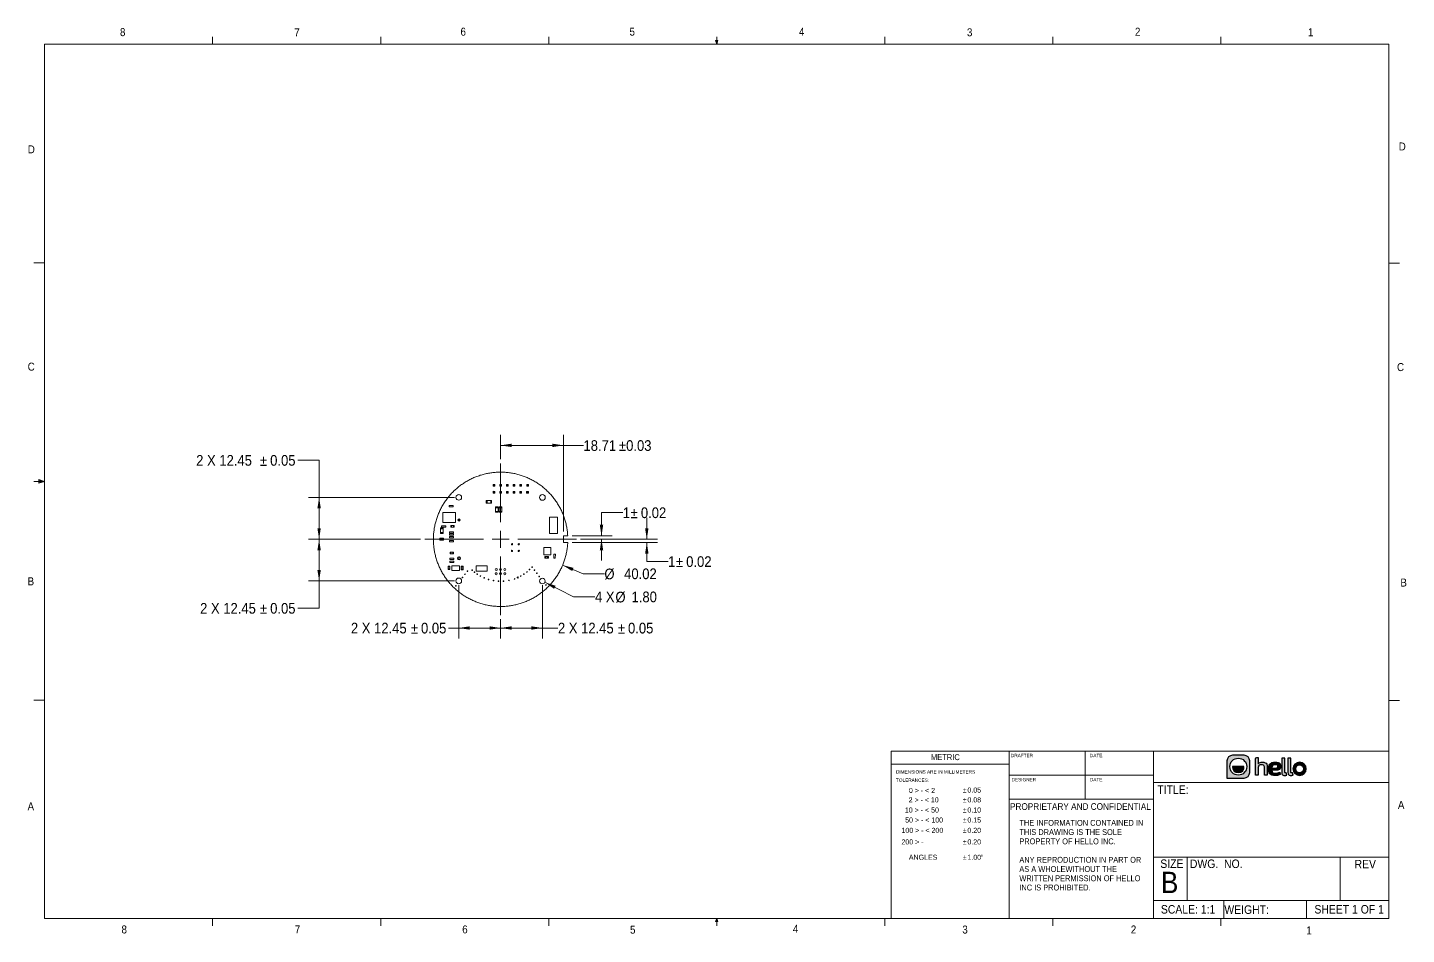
# Model space of a CAD drawing. Header units: millimetres. Extents: x 11 to 421, y 5 to 275.
import ezdxf

# ---------------------------------------------------------------- set-up
doc = ezdxf.new("R2010")
doc.units = ezdxf.units.MM
doc.layers.add('LOCKUP', color=179, linetype='Continuous')
doc.styles.add('SLDTEXTSTYLE0', font='GOTHIC.TTF', dxfattribs={"width": 0.913})
doc.styles.add('SLDTEXTSTYLE1', font='GOTHIC.TTF', dxfattribs={"width": 0.913})
doc.dimstyles.new('SLDDIMSTYLE0', dxfattribs={"dimtxt": 3.175, "dimasz": 3.302, "dimexe": 0, "dimexo": 0.0625, "dimgap": 0.79375, "dimtad": 0, "dimtih": 1, "dimtoh": 1, "dimrnd": 1e-09, "dimzin": 12, "dimdsep": 46, "dimtxsty": 'SLDTEXTSTYLE0', "dimsah": 1, "dimcen": 0.09, "dimadec": 0, "dimazin": 3, "dimtfac": 1, "dimtofl": 0, "dimtmove": 0, "dimatfit": 3, "dimfxl": 0, "dimfrac": 2, "dimtolj": 1, "dimtzin": 12, "dimarcsym": 0})
doc.dimstyles.new('SLDDIMSTYLE1', dxfattribs={"dimtxt": 3.175, "dimasz": 3.302, "dimexe": 0, "dimexo": 0.0625, "dimgap": 0.79375, "dimtad": 0, "dimtih": 1, "dimtoh": 1, "dimrnd": 1e-09, "dimzin": 12, "dimdsep": 46, "dimtxsty": 'SLDTEXTSTYLE0', "dimsah": 1, "dimcen": 0, "dimadec": 0, "dimazin": 3, "dimtfac": 1, "dimtofl": 0, "dimtmove": 0, "dimatfit": 3, "dimfxl": 0, "dimfrac": 2, "dimtolj": 1, "dimtzin": 12, "dimarcsym": 0})
doc.dimstyles.new('SLDDIMSTYLE2', dxfattribs={"dimtxt": 3.175, "dimasz": 3.302, "dimexe": 0, "dimexo": 0.0625, "dimgap": 0.79375, "dimtad": 0, "dimtih": 1, "dimtoh": 1, "dimrnd": 1e-09, "dimzin": 12, "dimdsep": 46, "dimtxsty": 'SLDTEXTSTYLE0', "dimsah": 1, "dimcen": 0, "dimadec": 0, "dimazin": 3, "dimtfac": 1, "dimtofl": 0, "dimtmove": 0, "dimatfit": 3, "dimfxl": 0, "dimfrac": 2, "dimtolj": 1, "dimtzin": 12, "dimarcsym": 0})
doc.dimstyles.new('SLDDIMSTYLE3', dxfattribs={"dimtxt": 3.175, "dimasz": 3.302, "dimexe": 0, "dimexo": 0.0625, "dimgap": 0.79375, "dimtad": 0, "dimtih": 1, "dimtoh": 1, "dimrnd": 1e-09, "dimzin": 12, "dimdsep": 46, "dimtxsty": 'SLDTEXTSTYLE0', "dimsah": 1, "dimcen": 0.09, "dimadec": 0, "dimazin": 3, "dimtfac": 1, "dimtmove": 0, "dimatfit": 0, "dimfxl": 0, "dimfrac": 2, "dimtolj": 1, "dimtzin": 12, "dimarcsym": 0})
doc.dimstyles.new('SLDDIMSTYLE4', dxfattribs={"dimtxt": 3.175, "dimasz": 3.302, "dimexe": 0, "dimexo": 0.0625, "dimgap": 0.79375, "dimtad": 0, "dimtih": 1, "dimtoh": 1, "dimrnd": 1e-09, "dimzin": 12, "dimdsep": 46, "dimtxsty": 'SLDTEXTSTYLE0', "dimsah": 1, "dimcen": 0.09, "dimadec": 0, "dimazin": 3, "dimtol": 1, "dimtp": 0.03, "dimtm": 0.03, "dimtfac": 1, "dimtofl": 0, "dimtmove": 0, "dimatfit": 3, "dimfxl": 0, "dimfrac": 2, "dimtolj": 1, "dimarcsym": 0})

# ---------------------------------------------------------------- blocks, each defined once
blk = doc.blocks.new('SW_NOTE_0')
at = {"color": 0, "linetype": 'Continuous', "lineweight": 0, "char_height": 1.75, "attachment_point": 1, "style": 'SLDTEXTSTYLE0'}
for s, insert in [('THE INFORMATION CONTAINED IN ', (0, 2.24)), ('THIS DRAWING IS THE SOLE ', (0, -0.51)), ('PROPERTY OF HELLO INC.  ', (0, -3.26)), ('ANY REPRODUCTION IN PART OR ', (0, -8.76)), ('AS A WHOLEWITHOUT THE ', (0, -11.51)), ('WRITTEN PERMISSION OF HELLO ', (0, -14.26)), ('INC IS PROHIBITED.', (0, -17.01))]:
    blk.add_mtext(s, dxfattribs=dict(at, insert=insert))
blk = doc.blocks.new('SW_NOTE_1')
at = {"color": 0, "linetype": 'Continuous', "lineweight": 0, "char_height": 1, "attachment_point": 1, "style": 'SLDTEXTSTYLE0'}
for s, insert in [('DIMENSIONS ARE IN MILLIMETERS', (0, 1.28)), ('TOLERANCES:', (0, -1.19))]:
    blk.add_mtext(s, dxfattribs=dict(at, insert=insert))
blk = doc.blocks.new('SW_NOTE_2')
at = {"color": 0, "linetype": 'Continuous', "lineweight": 0, "char_height": 1.5, "attachment_point": 1, "style": 'SLDTEXTSTYLE0'}
for s, insert in [('%%p', (0, 1.92)), ('0.05', (1.43, 1.92))]:
    blk.add_mtext(s, dxfattribs=dict(at, insert=insert))
blk = doc.blocks.new('SW_NOTE_3')
at = {"color": 0, "linetype": 'Continuous', "lineweight": 0, "char_height": 1.5, "attachment_point": 1, "style": 'SLDTEXTSTYLE0'}
for s, insert in [('%%p', (0, 1.92)), ('0.08', (1.43, 1.92))]:
    blk.add_mtext(s, dxfattribs=dict(at, insert=insert))
blk = doc.blocks.new('SW_NOTE_4')
at = {"color": 0, "linetype": 'Continuous', "lineweight": 0, "char_height": 1.5, "attachment_point": 1, "style": 'SLDTEXTSTYLE0'}
for s, insert in [('%%p', (0, 1.92)), ('0.10', (1.43, 1.92))]:
    blk.add_mtext(s, dxfattribs=dict(at, insert=insert))
blk = doc.blocks.new('SW_NOTE_5')
at = {"color": 0, "linetype": 'Continuous', "lineweight": 0, "char_height": 1.5, "attachment_point": 1, "style": 'SLDTEXTSTYLE0'}
for s, insert in [('%%p', (0, 1.92)), ('0.15', (1.43, 1.92))]:
    blk.add_mtext(s, dxfattribs=dict(at, insert=insert))
blk = doc.blocks.new('SW_NOTE_6')
at = {"color": 0, "linetype": 'Continuous', "lineweight": 0, "char_height": 1.5, "attachment_point": 1, "style": 'SLDTEXTSTYLE0'}
for s, insert in [('%%p', (0, 1.92)), ('0.20', (1.43, 1.92))]:
    blk.add_mtext(s, dxfattribs=dict(at, insert=insert))
blk = doc.blocks.new('SW_NOTE_7')
at = {"color": 0, "linetype": 'Continuous', "lineweight": 0, "char_height": 1.5, "attachment_point": 1, "style": 'SLDTEXTSTYLE0'}
for s, insert in [('%%p', (0, 1.92)), ('0.20', (1.43, 1.92))]:
    blk.add_mtext(s, dxfattribs=dict(at, insert=insert))
blk = doc.blocks.new('SW_NOTE_8')
at = {"color": 0, "linetype": 'Continuous', "lineweight": 0, "char_height": 1.5, "attachment_point": 1, "style": 'SLDTEXTSTYLE0'}
for s, insert in [('%%p', (0, 1.92)), ('1.00', (1.43, 1.92)), ('%%d', (5.31, 1.92))]:
    blk.add_mtext(s, dxfattribs=dict(at, insert=insert))
blk = doc.blocks.new('_D')
at = {"color": 7, "linetype": 'Continuous', "lineweight": 0}
for p, q in [((164.03, 109.2), (164.03, 93.31)), ((151.6, 99.09), (151.6, 93.31)), ((151.6, 96.48), (164.03, 96.48)), ((164.03, 96.48), (168.66, 96.48))]:
    blk.add_line(p, q, dxfattribs=at)
for points in [[(151.6, 96.48), (154.9, 95.98), (154.9, 96.99)], [(164.03, 96.48), (160.73, 96.99), (160.73, 95.98)]]:
    blk.add_solid(points, dxfattribs=at)
at = {"color": 7, "linetype": 'Continuous', "lineweight": 0, "char_height": 3.175, "attachment_point": 1, "style": 'SLDTEXTSTYLE0'}
for s, insert in [('2 X 12.45', (168.66, 98.04, 2.34)), ('%%p', (186.49, 97.99, 2.34)), ('0.05', (189.52, 98.04, 2.34))]:
    blk.add_mtext(s, dxfattribs=dict(at, insert=insert))
blk = doc.blocks.new('_D_1')
at = {"color": 7, "linetype": 'Continuous', "lineweight": 0}
for p, q in [((139.14, 109.22), (139.14, 93.31)), ((151.6, 99.09), (151.6, 93.31)), ((139.14, 96.48), (136.12, 96.48)), ((151.6, 96.48), (139.14, 96.48))]:
    blk.add_line(p, q, dxfattribs=at)
for points in [[(139.14, 96.48), (142.44, 95.98), (142.44, 96.99)], [(151.6, 96.48), (148.3, 96.99), (148.3, 95.98)]]:
    blk.add_solid(points, dxfattribs=at)
at = {"color": 7, "linetype": 'Continuous', "lineweight": 0, "char_height": 3.175, "attachment_point": 1, "style": 'SLDTEXTSTYLE0'}
for s, insert in [('2 X 12.45', (107.05, 98.04, 2.34)), ('%%p', (124.88, 97.99, 2.34)), ('0.05', (127.91, 98.04, 2.34))]:
    blk.add_mtext(s, dxfattribs=dict(at, insert=insert))
blk = doc.blocks.new('_D_2')
at = {"color": 7, "linetype": 'Continuous', "lineweight": 0}
for p, q in [((164.79, 110.09), (173.34, 105.77)), ((173.34, 105.77), (179.69, 105.77))]:
    blk.add_line(p, q, dxfattribs=at)
blk.add_solid([(164.79, 110.09), (167.51, 108.15), (167.96, 109.05)], dxfattribs=at)
at = {"color": 7, "linetype": 'Continuous', "lineweight": 0, "char_height": 3.175, "attachment_point": 1, "style": 'SLDTEXTSTYLE0'}
for s, insert in [('4 X', (179.69, 107.33, 2.34)), ('%%c', (185.78, 107.28, 2.34)), ('1.80', (190.57, 107.33, 2.34))]:
    blk.add_mtext(s, dxfattribs=dict(at, insert=insert))
blk = doc.blocks.new('_D_3')
at = {"color": 7, "linetype": 'Continuous', "lineweight": 0}
for p, q in [((170.06, 115.19), (176.15, 112.65)), ((176.15, 112.65), (182.5, 112.65))]:
    blk.add_line(p, q, dxfattribs=at)
blk.add_arc((151.6, 122.9), 20, 328.3352, 337.6368, dxfattribs=at)
blk.add_solid([(170.06, 115.19), (172.91, 113.45), (173.3, 114.39)], dxfattribs=at)
at = {"color": 7, "linetype": 'Continuous', "lineweight": 0, "char_height": 3.175, "attachment_point": 1, "style": 'SLDTEXTSTYLE0'}
for s, insert in [('%%c', (182.5, 114.17, 2.34)), (' 40.02', (187.29, 114.21, 2.34))]:
    blk.add_mtext(s, dxfattribs=dict(at, insert=insert))
blk = doc.blocks.new('_D_4')
at = {"color": 7, "linetype": 'Continuous', "lineweight": 0}
for p, q in [((195.11, 122.9), (195.11, 129.25)), ((172.85, 121.91), (198.28, 121.91)), ((175.41, 122.9), (198.28, 122.9)), ((195.11, 116.28), (195.11, 121.91)), ((201.46, 116.28), (195.11, 116.28))]:
    blk.add_line(p, q, dxfattribs=at)
for points in [[(195.11, 122.9), (195.62, 126.2), (194.6, 126.2)], [(195.11, 121.91), (194.6, 118.61), (195.62, 118.61)]]:
    blk.add_solid(points, dxfattribs=at)
at = {"color": 7, "linetype": 'Continuous', "lineweight": 0, "attachment_point": 1, "style": 'SLDTEXTSTYLE0'}
for s, insert, char_height in [('1', (201.46, 117.84, 2.34), 3.17), ('%%p', (203.8, 117.79, 2.34), 3.175), ('0.02', (206.83, 117.84, 2.34), 3.175)]:
    blk.add_mtext(s, dxfattribs=dict(at, insert=insert, char_height=char_height))
blk = doc.blocks.new('_D_5')
at = {"color": 7, "linetype": 'Continuous', "lineweight": 0}
for p, q in [((187.98, 130.83), (181.63, 130.83)), ((181.63, 130.83), (181.63, 123.91)), ((172.85, 123.91), (184.8, 123.91)), ((175.41, 122.9), (184.8, 122.9)), ((181.63, 122.9), (181.63, 116.55))]:
    blk.add_line(p, q, dxfattribs=at)
for points in [[(181.63, 123.91), (182.14, 127.21), (181.12, 127.21)], [(181.63, 122.9), (181.12, 119.59), (182.14, 119.59)]]:
    blk.add_solid(points, dxfattribs=at)
at = {"color": 7, "linetype": 'Continuous', "lineweight": 0, "attachment_point": 1, "style": 'SLDTEXTSTYLE0'}
for s, insert, char_height in [('1', (187.98, 132.39, 2.34), 3.17), ('%%p', (190.32, 132.34, 2.34), 3.175), ('0.02', (193.35, 132.39, 2.34), 3.175)]:
    blk.add_mtext(s, dxfattribs=dict(at, insert=insert, char_height=char_height))
blk = doc.blocks.new('_D_6')
at = {"color": 7, "linetype": 'Continuous', "lineweight": 0}
for p, q in [((151.6, 146.71), (151.6, 154.04)), ((170.31, 125.18), (170.31, 154.04)), ((151.6, 150.86), (170.31, 150.86)), ((170.31, 150.86), (176.27, 150.86))]:
    blk.add_line(p, q, dxfattribs=at)
for points in [[(151.6, 150.86), (154.9, 150.36), (154.9, 151.37)], [(170.31, 150.86), (167.01, 151.37), (167.01, 150.36)]]:
    blk.add_solid(points, dxfattribs=at)
at = {"color": 7, "linetype": 'Continuous', "lineweight": 0, "char_height": 3.175, "attachment_point": 1, "style": 'SLDTEXTSTYLE0'}
for s, insert in [('18.71', (176.27, 152.4, 2.34)), ('±0.03', (186.83, 152.4, 2.34))]:
    blk.add_mtext(s, dxfattribs=dict(at, insert=insert))
blk = doc.blocks.new('_D_7')
at = {"color": 7, "linetype": 'Continuous', "lineweight": 0}
for p, q in [((127.79, 122.9), (94.41, 122.9)), ((97.59, 122.9), (97.59, 110.49)), ((137.87, 110.49), (94.41, 110.49)), ((97.59, 102.37), (97.59, 110.49)), ((91.24, 102.37), (97.59, 102.37))]:
    blk.add_line(p, q, dxfattribs=at)
for points in [[(97.59, 122.9), (97.08, 119.59), (98.09, 119.59)], [(97.59, 110.49), (98.09, 113.79), (97.08, 113.79)]]:
    blk.add_solid(points, dxfattribs=at)
at = {"color": 7, "linetype": 'Continuous', "lineweight": 0, "char_height": 3.175, "attachment_point": 1, "style": 'SLDTEXTSTYLE0'}
for s, insert in [('2 X 12.45', (62.17, 103.93, 2.34)), ('%%p', (80, 103.88, 2.34)), ('0.05', (83.02, 103.93, 2.34))]:
    blk.add_mtext(s, dxfattribs=dict(at, insert=insert))
blk = doc.blocks.new('_D_8')
at = {"color": 7, "linetype": 'Continuous', "lineweight": 0}
for p, q in [((91.24, 146.42), (97.59, 146.42)), ((97.59, 146.42), (97.59, 135.38)), ((137.89, 135.38), (94.41, 135.38)), ((97.59, 135.38), (97.59, 122.9)), ((127.79, 122.9), (94.41, 122.9))]:
    blk.add_line(p, q, dxfattribs=at)
for points in [[(97.59, 135.38), (97.08, 132.08), (98.09, 132.08)], [(97.59, 122.9), (98.09, 126.2), (97.08, 126.2)]]:
    blk.add_solid(points, dxfattribs=at)
at = {"color": 7, "linetype": 'Continuous', "lineweight": 0, "char_height": 3.175, "attachment_point": 1, "style": 'SLDTEXTSTYLE0'}
for s, insert in [('2 X 12.45 ', (61, 147.98, 2.34)), ('0.05', (83.02, 147.98, 2.34)), ('%%p', (80, 147.93, 2.34))]:
    blk.add_mtext(s, dxfattribs=dict(at, insert=insert))
blk = doc.blocks.new('SW_CENTERMARKSYMBOL_0')
at = {"color": 0, "linetype": 'Continuous', "lineweight": 0}
for p, q in [((0, 5.08), (0, 22.54)), ((-5.08, 0), (-22.54, 0)), ((0, 0), (-2.54, 0)), ((0, 0), (0, 2.54)), ((0, 0), (0, -2.54)), ((0, 0), (2.54, 0)), ((5.08, 0), (22.54, 0)), ((0, -5.08), (0, -22.54))]:
    blk.add_line(p, q, dxfattribs=at)

msp = doc.modelspace()

# ---------------------------------------------------------------- hatches: boundary and pattern name
at = {"layer": 'LOCKUP'}
h = msp.add_hatch(color=256, dxfattribs=at)
edge = h.paths.add_edge_path(flags=0)
edge.add_spline(control_points=[(374.53, 56.891), (374.53, 57.824), (373.773, 58.58), (372.84, 58.58)], knot_values=[0, 0, 0, 0, 1, 1, 1, 1], weights=[1, 1, 1, 1], degree=3, periodic=0)
edge.add_line((372.84, 58.58), (369.457, 58.58))
edge.add_spline(control_points=[(369.457, 58.58), (368.524, 58.58), (367.768, 57.824), (367.768, 56.891)], knot_values=[0, 0, 0, 0, 1, 1, 1, 1], weights=[1, 1, 1, 1], degree=3, periodic=0)
edge.add_line((367.768, 56.891), (367.768, 51.818))
edge.add_line((367.768, 51.818), (371.149, 51.818))
edge.add_line((371.149, 51.818), (372.84, 51.818))
edge.add_spline(control_points=[(372.84, 51.818), (373.773, 51.818), (374.53, 52.575), (374.53, 53.508)], knot_values=[0, 0, 0, 0, 1, 1, 1, 1], weights=[1, 1, 1, 1], degree=3, periodic=0)
edge.add_line((374.53, 53.508), (374.53, 56.891))
edge = h.paths.add_edge_path(flags=0)
edge.add_spline(control_points=[(371.149, 57.722), (372.542, 57.722), (373.672, 56.593), (373.672, 55.199), (373.672, 53.806), (372.542, 52.676), (371.149, 52.676)], knot_values=[0.0277778, 0.0277778, 0.0277778, 0.0277778, 0.0416667, 0.0416667, 0.0416667, 0.0555556, 0.0555556, 0.0555556, 0.0555556], weights=[1, 1, 1, 1, 1, 1, 1], degree=3, periodic=0)
edge.add_spline(control_points=[(371.149, 52.676), (369.755, 52.676), (368.626, 53.806), (368.626, 55.199), (368.626, 56.593), (369.755, 57.722), (371.149, 57.722)], knot_values=[0, 0, 0, 0, 0.0138889, 0.0138889, 0.0138889, 0.0277778, 0.0277778, 0.0277778, 0.0277778], weights=[1, 1, 1, 1, 1, 1, 1], degree=3, periodic=0)
h = msp.add_hatch(color=256, dxfattribs=at)
edge = h.paths.add_edge_path(flags=0)
edge.add_spline(control_points=[(376.221, 57.504), (376.221, 57.729), (376.403, 57.927), (376.645, 57.927)], knot_values=[0, 0, 0, 0, 1, 1, 1, 1], weights=[1, 1, 1, 1], degree=3, periodic=0)
edge.add_line((376.645, 57.927), (377.069, 57.927))
edge.add_line((377.069, 57.927), (377.069, 56.016))
edge.add_spline(control_points=[(377.069, 56.016), (377.439, 56.528), (378.233, 56.528), (379.184, 56.528), (379.774, 55.86), (379.774, 54.879)], knot_values=[0, 0, 0, 0, 1, 2, 3, 3, 3, 3], weights=[1, 1, 1, 1, 1, 1], degree=3, periodic=0)
edge.add_line((379.774, 54.879), (379.774, 52.682))
edge.add_line((379.774, 52.682), (378.926, 52.682))
edge.add_line((378.926, 52.682), (378.926, 54.758))
edge.add_spline(control_points=[(378.926, 54.758), (378.926, 55.312), (378.676, 55.754), (378.033, 55.754), (377.339, 55.754), (377.069, 55.233), (377.069, 54.548)], knot_values=[0, 0, 0, 0, 1, 2, 3, 4, 4, 4, 4], weights=[1, 1, 1, 1, 1, 1, 1], degree=3, periodic=0)
edge.add_line((377.069, 54.548), (377.069, 52.682))
edge.add_line((377.069, 52.682), (376.221, 52.682))
edge.add_line((376.221, 52.682), (376.221, 57.504))
h = msp.add_hatch(color=256, dxfattribs=at)
edge = h.paths.add_edge_path(flags=0)
edge.add_spline(control_points=[(385.438, 53.361), (385.379, 53.347), (385.274, 53.327), (385.182, 53.327), (385.053, 53.327), (384.944, 53.428), (384.944, 53.564)], knot_values=[0, 0, 0, 0, 1, 2, 3, 4, 4, 4, 4], weights=[1, 1, 1, 1, 1, 1, 1], degree=3, periodic=0)
edge.add_line((384.944, 53.564), (384.944, 57.726))
edge.add_line((384.944, 57.726), (384.097, 57.726))
edge.add_line((384.097, 57.726), (384.097, 53.412))
edge.add_spline(control_points=[(384.097, 53.412), (384.097, 52.932), (384.489, 52.579), (384.93, 52.579), (385.274, 52.579), (385.508, 52.652), (385.603, 52.689)], knot_values=[0, 0, 0, 0, 1, 2, 3, 4, 4, 4, 4], weights=[1, 1, 1, 1, 1, 1, 1], degree=3, periodic=0)
edge.add_line((385.603, 52.689), (385.438, 53.361))
h = msp.add_hatch(color=256, dxfattribs=at)
edge = h.paths.add_edge_path(flags=0)
edge.add_spline(control_points=[(387.267, 53.361), (387.207, 53.347), (387.102, 53.327), (387.01, 53.327), (386.881, 53.327), (386.773, 53.428), (386.773, 53.564)], knot_values=[0, 0, 0, 0, 1, 2, 3, 4, 4, 4, 4], weights=[1, 1, 1, 1, 1, 1, 1], degree=3, periodic=0)
edge.add_line((386.773, 53.564), (386.773, 57.726))
edge.add_line((386.773, 57.726), (385.925, 57.726))
edge.add_line((385.925, 57.726), (385.925, 53.412))
edge.add_spline(control_points=[(385.925, 53.412), (385.925, 52.932), (386.317, 52.579), (386.759, 52.579), (387.102, 52.579), (387.336, 52.652), (387.432, 52.689)], knot_values=[0, 0, 0, 0, 1, 2, 3, 4, 4, 4, 4], weights=[1, 1, 1, 1, 1, 1, 1], degree=3, periodic=0)
edge.add_line((387.432, 52.689), (387.267, 53.361))
h = msp.add_hatch(color=256, dxfattribs=at)
edge = h.paths.add_edge_path(flags=0)
edge.add_spline(control_points=[(369.459, 55.199), (369.459, 54.266), (370.216, 53.51), (371.149, 53.51), (372.082, 53.51), (372.838, 54.266), (372.838, 55.199)], knot_values=[0, 0, 0, 0, 1, 2, 3, 4, 4, 4, 4], weights=[1, 1, 1, 1, 1, 1, 1], degree=3, periodic=0)
edge.add_line((372.838, 55.199), (369.459, 55.199))
h = msp.add_hatch(color=256, dxfattribs=at)
edge = h.paths.add_edge_path(flags=0)
edge.add_spline(control_points=[(383.638, 52.857), (383.251, 52.676), (382.774, 52.579), (382.267, 52.579), (381.127, 52.579), (380.212, 53.226), (380.212, 54.518), (380.212, 55.751), (381.161, 56.518), (382.15, 56.518), (383.029, 56.518), (383.7, 56.1), (383.7, 55.284), (383.7, 54.468), (383.074, 54.125), (381.593, 54.125), (381.493, 54.125), (381.218, 54.134), (381.119, 54.139), (381.158, 53.887), (381.341, 53.292), (382.367, 53.292), (382.877, 53.292), (383.318, 53.447), (383.475, 53.519)], knot_values=[0, 0, 0, 0, 1, 2, 3, 4, 5, 6, 7, 8, 9, 10, 11, 12, 13, 14, 15, 16, 17, 18, 19, 20, 21, 22, 22, 22, 22], weights=[1, 1, 1, 1, 1, 1, 1, 1, 1, 1, 1, 1, 1, 1, 1, 1, 1, 1, 1, 1, 1, 1, 1, 1, 1], degree=3, periodic=0)
edge.add_line((383.475, 53.519), (383.638, 52.857))
edge = h.paths.add_edge_path(flags=0)
edge.add_spline(control_points=[(381.638, 54.743), (382.687, 54.743), (382.875, 55.007), (382.875, 55.299), (382.875, 55.487), (382.787, 55.774), (382.135, 55.775), (381.368, 55.775), (381.108, 55.006), (381.089, 54.768)], knot_values=[0, 0, 0, 0, 1, 2, 3, 4, 5, 6, 7, 7, 7, 7], weights=[1, 1, 1, 1, 1, 1, 1, 1, 1, 1], degree=3, periodic=0)
edge.add_spline(control_points=[(381.089, 54.768), (381.265, 54.743), (381.638, 54.743)], knot_values=[0, 0, 0, 1, 1, 1], weights=[1, 1, 1], degree=2, periodic=0)
h = msp.add_hatch(color=256, dxfattribs=at)
edge = h.paths.add_edge_path(flags=0)
edge.add_spline(control_points=[(389.384, 56.518), (388.297, 56.518), (387.415, 55.636), (387.415, 54.548), (387.415, 53.461), (388.297, 52.579), (389.384, 52.579)], knot_values=[0, 0, 0, 0, 0.0138889, 0.0138889, 0.0138889, 0.0277778, 0.0277778, 0.0277778, 0.0277778], weights=[1, 1, 1, 1, 1, 1, 1], degree=3, periodic=0)
edge.add_spline(control_points=[(389.384, 52.579), (390.472, 52.579), (391.354, 53.461), (391.354, 54.548), (391.354, 55.636), (390.472, 56.518), (389.384, 56.518)], knot_values=[0.0277778, 0.0277778, 0.0277778, 0.0277778, 0.0416667, 0.0416667, 0.0416667, 0.0555556, 0.0555556, 0.0555556, 0.0555556], weights=[1, 1, 1, 1, 1, 1, 1], degree=3, periodic=0)
edge = h.paths.add_edge_path(flags=0)
edge.add_spline(control_points=[(389.384, 55.772), (390.007, 55.772), (390.511, 55.224), (390.511, 54.548), (390.511, 53.872), (390.007, 53.324), (389.384, 53.324)], knot_values=[0.0277778, 0.0277778, 0.0277778, 0.0277778, 0.0416667, 0.0416667, 0.0416667, 0.0555556, 0.0555556, 0.0555556, 0.0555556], weights=[1, 1, 1, 1, 1, 1, 1], degree=3, periodic=0)
edge.add_spline(control_points=[(389.384, 53.324), (388.762, 53.324), (388.257, 53.872), (388.257, 54.548), (388.257, 55.224), (388.762, 55.772), (389.384, 55.772)], knot_values=[0, 0, 0, 0, 0.0138889, 0.0138889, 0.0138889, 0.0277778, 0.0277778, 0.0277778, 0.0277778], weights=[1, 1, 1, 1, 1, 1, 1], degree=3, periodic=0)

# ---------------------------------------------------------------- linework, layer by layer
at = {"color": 7, "linetype": 'Continuous', "lineweight": 0}
for p, q in [((65.907, 270.309), (65.907, 272.463)), ((115.913, 270.309), (115.913, 272.463)), ((165.919, 270.309), (165.919, 272.463)), ((215.925, 270.309), (215.589, 271.374)), ((216.244, 271.374), (215.589, 271.374)), ((215.747, 271.374), (215.925, 270.309)), ((215.925, 270.309), (215.925, 272.463)), ((215.925, 270.309), (216.244, 271.374)), ((216.05, 271.374), (215.925, 270.309)), ((265.932, 270.309), (265.932, 272.463)), ((315.938, 270.309), (315.938, 272.463)), ((365.944, 270.309), (365.944, 272.463)), ((15.907, 270.309), (415.957, 270.309)), ((15.907, 270.309), (15.907, 9.959)), ((415.957, 9.959), (415.957, 270.309)), ((15.907, 205.221), (12.732, 205.221)), ((415.957, 205.112), (419.132, 205.112)), ((15.907, 140.134), (12.732, 140.134)), ((14.2, 140.744), (14.2, 139.56)), ((15.907, 140.134), (14.2, 140.744)), ((15.907, 140.134), (14.2, 140.363)), ((15.907, 140.134), (14.2, 139.872)), ((15.907, 140.134), (14.2, 139.56)), ((15.907, 75.046), (12.732, 75.046)), ((415.957, 74.937), (419.132, 74.937)), ((267.831, 9.959), (267.831, 59.853)), ((267.831, 59.853), (415.957, 59.853)), ((302.919, 59.853), (302.919, 9.959)), ((325.562, 59.853), (325.562, 45.566)), ((345.885, 59.853), (345.885, 9.959)), ((302.919, 55.933), (267.831, 55.933)), ((325.562, 52.709), (302.919, 52.709)), ((325.562, 52.709), (345.885, 52.709)), ((345.885, 50.527), (415.957, 50.527)), ((302.919, 45.566), (345.885, 45.566)), ((345.885, 28.243), (415.957, 28.243)), ((355.932, 28.243), (355.932, 15.366)), ((401.43, 28.243), (401.43, 15.366)), ((345.885, 15.366), (415.957, 15.366)), ((366.793, 15.366), (366.793, 9.959)), ((391.48, 15.366), (391.48, 9.959)), ((415.957, 9.959), (15.907, 9.959)), ((65.907, 9.959), (65.907, 7.805)), ((115.913, 9.959), (115.913, 7.805)), ((165.919, 9.959), (165.919, 7.805)), ((215.589, 9.08), (215.925, 9.959)), ((216.244, 9.08), (215.589, 9.08)), ((215.925, 9.959), (215.925, 7.805)), ((215.925, 9.959), (216.244, 9.08)), ((265.932, 9.959), (265.932, 7.805)), ((315.938, 9.959), (315.938, 7.805)), ((365.944, 9.959), (365.944, 7.805))]:
    msp.add_line(p, q, dxfattribs=at)
at = {"color": 7, "linetype": 'Continuous', "lineweight": 15}
for p, q in [((149.356, 136.677), (149.357, 137.177)), ((149.356, 136.677), (149.533, 136.853)), ((149.856, 136.676), (149.356, 136.677)), ((149.357, 137.177), (149.533, 137)), ((149.357, 137.177), (149.857, 137.176)), ((149.358, 139.177), (149.535, 139)), ((149.358, 139.177), (149.858, 139.176)), ((149.358, 138.677), (149.358, 139.177)), ((149.358, 138.677), (149.534, 138.853)), ((149.858, 138.676), (149.358, 138.677)), ((149.533, 136.853), (149.533, 137)), ((149.533, 137), (149.68, 137)), ((149.68, 136.853), (149.533, 136.853)), ((149.534, 138.853), (149.535, 139)), ((149.682, 138.853), (149.534, 138.853)), ((149.535, 139), (149.682, 139)), ((149.68, 137), (149.857, 137.176)), ((149.68, 137), (149.68, 136.853)), ((149.68, 136.853), (149.856, 136.676)), ((149.682, 139), (149.858, 139.176)), ((149.682, 139), (149.682, 138.853)), ((149.682, 138.853), (149.858, 138.676)), ((149.857, 137.176), (149.856, 136.676)), ((149.858, 139.176), (149.858, 138.676)), ((151.356, 136.675), (151.357, 137.175)), ((151.356, 136.675), (151.533, 136.851)), ((151.856, 136.675), (151.356, 136.675)), ((151.357, 137.175), (151.533, 136.999)), ((151.357, 137.175), (151.857, 137.175)), ((151.358, 139.175), (151.535, 138.999)), ((151.358, 139.175), (151.858, 139.175)), ((151.358, 138.675), (151.358, 139.175)), ((151.358, 138.675), (151.534, 138.851)), ((151.858, 138.675), (151.358, 138.675)), ((151.533, 136.999), (151.68, 136.998)), ((151.533, 136.851), (151.533, 136.999)), ((151.68, 136.851), (151.533, 136.851)), ((151.534, 138.851), (151.535, 138.999)), ((151.682, 138.851), (151.534, 138.851)), ((151.535, 138.999), (151.682, 138.998)), ((151.68, 136.998), (151.857, 137.175)), ((151.68, 136.998), (151.68, 136.851)), ((151.68, 136.851), (151.856, 136.675)), ((151.682, 138.998), (151.858, 139.175)), ((151.682, 138.998), (151.682, 138.851)), ((151.682, 138.851), (151.858, 138.675)), ((151.857, 137.175), (151.856, 136.675)), ((151.858, 139.175), (151.858, 138.675)), ((153.356, 136.673), (153.357, 137.173)), ((153.356, 136.673), (153.533, 136.85)), ((153.856, 136.673), (153.356, 136.673)), ((153.533, 136.997), (153.357, 137.173)), ((153.357, 137.173), (153.857, 137.173)), ((153.535, 138.997), (153.358, 139.173)), ((153.358, 139.173), (153.858, 139.173)), ((153.358, 138.673), (153.358, 139.173)), ((153.358, 138.673), (153.534, 138.85)), ((153.858, 138.673), (153.358, 138.673)), ((153.533, 136.85), (153.533, 136.997)), ((153.533, 136.997), (153.68, 136.997)), ((153.68, 136.849), (153.533, 136.85)), ((153.534, 138.85), (153.535, 138.997)), ((153.682, 138.849), (153.534, 138.85)), ((153.535, 138.997), (153.682, 138.997)), ((153.68, 136.997), (153.857, 137.173)), ((153.68, 136.997), (153.68, 136.849)), ((153.856, 136.673), (153.68, 136.849)), ((153.682, 138.997), (153.858, 139.173)), ((153.682, 138.997), (153.682, 138.849)), ((153.858, 138.673), (153.682, 138.849)), ((153.857, 137.173), (153.856, 136.673)), ((153.858, 139.173), (153.858, 138.673)), ((155.356, 136.672), (155.357, 137.172)), ((155.356, 136.672), (155.533, 136.848)), ((155.856, 136.671), (155.356, 136.672)), ((155.357, 137.172), (155.533, 136.995)), ((155.357, 137.172), (155.857, 137.171)), ((155.358, 139.172), (155.535, 138.995)), ((155.358, 139.172), (155.858, 139.171)), ((155.358, 138.672), (155.358, 139.172)), ((155.358, 138.672), (155.534, 138.848)), ((155.858, 138.671), (155.358, 138.672)), ((155.533, 136.848), (155.533, 136.995)), ((155.533, 136.995), (155.68, 136.995)), ((155.68, 136.848), (155.533, 136.848)), ((155.534, 138.848), (155.535, 138.995)), ((155.682, 138.848), (155.534, 138.848)), ((155.535, 138.995), (155.682, 138.995)), ((155.68, 136.995), (155.857, 137.171)), ((155.68, 136.995), (155.68, 136.848)), ((155.68, 136.848), (155.856, 136.671)), ((155.682, 138.995), (155.858, 139.171)), ((155.682, 138.995), (155.682, 138.848)), ((155.682, 138.848), (155.858, 138.671)), ((155.857, 137.171), (155.856, 136.671)), ((155.858, 139.171), (155.858, 138.671)), ((157.356, 136.67), (157.357, 137.17)), ((157.356, 136.67), (157.533, 136.846)), ((157.856, 136.669), (157.356, 136.67)), ((157.357, 137.17), (157.533, 136.993)), ((157.357, 137.17), (157.857, 137.169)), ((157.358, 139.17), (157.535, 138.993)), ((157.358, 139.17), (157.858, 139.169)), ((157.358, 138.67), (157.358, 139.17)), ((157.358, 138.67), (157.534, 138.846)), ((157.858, 138.669), (157.358, 138.67)), ((157.533, 136.993), (157.68, 136.993)), ((157.533, 136.846), (157.533, 136.993)), ((157.68, 136.846), (157.533, 136.846)), ((157.534, 138.846), (157.535, 138.993)), ((157.682, 138.846), (157.534, 138.846)), ((157.535, 138.993), (157.682, 138.993)), ((157.68, 136.993), (157.857, 137.169)), ((157.68, 136.993), (157.68, 136.846)), ((157.68, 136.846), (157.856, 136.669)), ((157.682, 138.993), (157.858, 139.169)), ((157.682, 138.993), (157.682, 138.846)), ((157.682, 138.846), (157.858, 138.669)), ((157.857, 137.169), (157.856, 136.669)), ((157.858, 139.169), (157.858, 138.669)), ((159.356, 136.668), (159.357, 137.168)), ((159.356, 136.668), (159.533, 136.844)), ((159.856, 136.668), (159.356, 136.668)), ((159.533, 136.992), (159.357, 137.168)), ((159.357, 137.168), (159.857, 137.168)), ((159.535, 138.992), (159.358, 139.168)), ((159.358, 139.168), (159.858, 139.168)), ((159.358, 138.668), (159.358, 139.168)), ((159.358, 138.668), (159.534, 138.844)), ((159.858, 138.668), (159.358, 138.668)), ((159.533, 136.992), (159.68, 136.992)), ((159.533, 136.844), (159.533, 136.992)), ((159.68, 136.844), (159.533, 136.844)), ((159.534, 138.844), (159.535, 138.992)), ((159.682, 138.844), (159.534, 138.844)), ((159.535, 138.992), (159.682, 138.992)), ((159.68, 136.992), (159.857, 137.168)), ((159.68, 136.992), (159.68, 136.844)), ((159.856, 136.668), (159.68, 136.844)), ((159.682, 138.992), (159.858, 139.168)), ((159.682, 138.992), (159.682, 138.844)), ((159.858, 138.668), (159.682, 138.844)), ((159.857, 137.168), (159.856, 136.668)), ((159.858, 139.168), (159.858, 138.668)), ((136.302, 132.937), (136.302, 132.538)), ((136.302, 132.937), (137.517, 132.936)), ((136.302, 132.538), (137.517, 132.537)), ((137.517, 132.936), (137.517, 132.537)), ((147.329, 134.454), (147.329, 133.654)), ((147.329, 134.454), (147.579, 134.453)), ((147.329, 133.654), (147.579, 133.653)), ((147.579, 134.453), (148.679, 134.452)), ((147.579, 133.653), (147.579, 134.453)), ((148.679, 133.652), (147.579, 133.653)), ((148.679, 134.452), (148.679, 133.652)), ((148.679, 134.452), (148.929, 134.452)), ((148.679, 133.652), (148.929, 133.652)), ((148.929, 134.452), (148.929, 133.652)), ((150.051, 131.176), (150.052, 132.276)), ((150.053, 132.526), (150.052, 132.276)), ((150.052, 132.276), (150.852, 132.276)), ((150.853, 132.526), (150.053, 132.526)), ((150.852, 132.276), (150.851, 131.175)), ((150.853, 132.526), (150.852, 132.276)), ((151.151, 131.175), (151.152, 132.275)), ((151.153, 132.525), (151.152, 132.275)), ((151.152, 132.275), (151.952, 132.275)), ((151.953, 132.525), (151.153, 132.525)), ((151.952, 132.275), (151.951, 131.175)), ((151.953, 132.525), (151.952, 132.275)), ((134.426, 130.865), (134.424, 127.89)), ((134.424, 127.89), (138.174, 127.886)), ((138.176, 130.861), (134.426, 130.865)), ((138.174, 127.886), (138.176, 130.861)), ((150.851, 131.175), (150.051, 131.176)), ((150.051, 131.176), (150.051, 130.926)), ((150.851, 130.925), (150.051, 130.926)), ((150.851, 131.175), (150.851, 130.925)), ((151.951, 131.175), (151.151, 131.175)), ((151.151, 131.175), (151.151, 130.925)), ((151.951, 130.925), (151.151, 130.925)), ((151.951, 131.175), (151.951, 130.925)), ((166.176, 124.612), (166.18, 129.512)), ((166.18, 129.512), (168.58, 129.51)), ((168.58, 129.51), (168.576, 124.61)), ((133.545, 123.217), (133.544, 122.667)), ((133.795, 123.217), (133.545, 123.217)), ((133.746, 124.915), (133.747, 126.015)), ((134.546, 124.914), (133.746, 124.915)), ((133.746, 124.915), (133.746, 124.665)), ((134.546, 124.664), (133.746, 124.665)), ((134.547, 126.265), (133.747, 126.265)), ((133.747, 126.265), (133.747, 126.015)), ((133.747, 126.015), (134.547, 126.015)), ((133.794, 122.667), (133.795, 123.217)), ((133.795, 123.217), (134.345, 123.217)), ((134.059, 126.94), (134.058, 126.541)), ((134.058, 126.541), (135.273, 126.54)), ((134.059, 126.94), (135.274, 126.939)), ((134.345, 123.217), (134.344, 122.667)), ((134.595, 123.216), (134.345, 123.217)), ((134.547, 126.014), (134.546, 124.914)), ((134.546, 124.914), (134.546, 124.664)), ((134.547, 126.265), (134.547, 126.015)), ((134.595, 123.216), (134.594, 122.666)), ((135.274, 126.939), (135.273, 126.54)), ((136.381, 123.75), (137.596, 123.749)), ((136.381, 123.75), (136.381, 123.351)), ((136.381, 123.351), (137.596, 123.35)), ((136.389, 125.162), (136.388, 124.763)), ((136.388, 124.763), (137.603, 124.762)), ((136.389, 125.162), (137.604, 125.161)), ((136.395, 124.537), (136.394, 124.138)), ((136.394, 124.138), (137.609, 124.137)), ((136.395, 124.537), (137.61, 124.536)), ((136.773, 127.013), (136.772, 126.463)), ((137.022, 126.462), (136.772, 126.463)), ((137.023, 127.012), (136.773, 127.013)), ((137.022, 126.462), (137.023, 127.012)), ((137.572, 126.462), (137.022, 126.462)), ((137.023, 127.012), (137.573, 127.012)), ((137.573, 127.012), (137.572, 126.462)), ((137.822, 126.462), (137.572, 126.462)), ((137.823, 127.012), (137.573, 127.012)), ((137.596, 123.749), (137.596, 123.35)), ((137.604, 125.161), (137.603, 124.762)), ((137.61, 124.536), (137.609, 124.137)), ((137.823, 127.012), (137.822, 126.462)), ((168.576, 124.61), (166.176, 124.612)), ((170.308, 121.909), (170.31, 123.909)), ((170.31, 123.909), (171.577, 123.908)), ((133.794, 122.667), (133.544, 122.667)), ((134.344, 122.667), (133.794, 122.667)), ((134.594, 122.666), (134.344, 122.667)), ((136.38, 122.53), (136.38, 122.131)), ((136.38, 122.53), (137.595, 122.529)), ((136.38, 122.131), (137.595, 122.13)), ((136.566, 119.113), (136.566, 118.563)), ((136.816, 119.113), (136.566, 119.113)), ((136.816, 119.113), (136.816, 118.563)), ((136.816, 119.113), (137.366, 119.112)), ((137.366, 119.112), (137.366, 118.562)), ((137.616, 119.112), (137.366, 119.112)), ((137.595, 122.529), (137.595, 122.13)), ((137.616, 119.112), (137.616, 118.562)), ((164.44, 118.234), (164.442, 120.434)), ((164.442, 120.434), (166.542, 120.432)), ((166.542, 120.432), (166.54, 118.232)), ((171.578, 121.907), (170.308, 121.909)), ((135.962, 114.913), (136.512, 114.913)), ((135.962, 114.913), (135.962, 114.663)), ((136.506, 116.387), (137.721, 116.386)), ((136.506, 116.387), (136.506, 115.988)), ((136.506, 115.988), (137.721, 115.987)), ((136.507, 117.237), (136.507, 116.838)), ((136.507, 117.237), (137.722, 117.236)), ((136.507, 116.838), (137.722, 116.837)), ((136.512, 114.913), (136.512, 114.663)), ((136.816, 118.563), (136.566, 118.563)), ((137.366, 118.562), (136.816, 118.563)), ((137.072, 114.962), (137.071, 113.612)), ((139.322, 114.96), (137.072, 114.962)), ((137.616, 118.562), (137.366, 118.562)), ((137.721, 116.386), (137.721, 115.987)), ((137.722, 117.236), (137.722, 116.837)), ((138.833, 117.236), (138.783, 117.236)), ((139.321, 113.61), (139.322, 114.96)), ((139.683, 117.235), (139.633, 117.235)), ((144.361, 113.431), (144.363, 115.031)), ((147.563, 115.028), (144.363, 115.031)), ((147.561, 113.428), (147.563, 115.028)), ((166.54, 118.232), (164.44, 118.234)), ((164.79, 117.788), (164.789, 117.238)), ((165.039, 117.238), (164.789, 117.238)), ((165.04, 117.788), (164.79, 117.788)), ((165.04, 117.788), (165.039, 117.238)), ((165.039, 117.263), (165.589, 117.263)), ((165.04, 117.763), (165.59, 117.763)), ((165.59, 117.788), (165.589, 117.238)), ((165.839, 117.238), (165.589, 117.238)), ((165.84, 117.788), (165.59, 117.788)), ((165.84, 117.788), (165.839, 117.238)), ((167.491, 118.469), (167.49, 117.254)), ((167.889, 117.253), (167.49, 117.254)), ((167.89, 118.468), (167.491, 118.469)), ((167.89, 118.468), (167.889, 117.253)), ((135.962, 114.113), (135.961, 113.863)), ((135.961, 113.863), (136.512, 113.863)), ((135.962, 114.663), (136.512, 114.663)), ((135.962, 114.113), (135.962, 114.663)), ((135.962, 114.113), (136.512, 114.113)), ((136.512, 114.663), (136.512, 114.113)), ((136.512, 114.113), (136.512, 113.863)), ((137.071, 113.612), (139.321, 113.61)), ((139.912, 114.06), (139.911, 113.81)), ((139.911, 113.81), (140.461, 113.809)), ((139.912, 114.86), (139.912, 114.61)), ((139.912, 114.86), (140.462, 114.859)), ((139.912, 114.61), (140.462, 114.609)), ((139.912, 114.06), (139.912, 114.61)), ((139.912, 114.06), (140.462, 114.059)), ((140.462, 114.059), (140.461, 113.809)), ((140.462, 114.859), (140.462, 114.609)), ((140.462, 114.609), (140.462, 114.059)), ((144.361, 113.431), (147.561, 113.428))]:
    msp.add_line(p, q, dxfattribs=at)
for centre, radius in [((139.16, 135.381), 0.85), ((164.05, 135.359), 0.85), ((139.243, 128.635), 0.35), ((139.243, 128.636), 0.3), ((139.243, 128.636), 0.2), ((154.991, 119.422), 0.191), ((154.993, 121.422), 0.191), ((156.991, 119.42), 0.19), ((156.993, 121.42), 0.191), ((139.233, 117.236), 0.45), ((139.233, 117.236), 0.4), ((139.233, 117.236), 0.3), ((139.139, 110.491), 0.85), ((140.254, 111.552), 0.1), ((140.979, 112.482), 0.1), ((141.705, 113.412), 0.1), ((143.143, 113.699), 0.1), ((143.842, 113.098), 0.1), ((144.66, 112.531), 0.1), ((145.579, 111.953), 0.1), ((146.734, 111.404), 0.1), ((148.034, 110.928), 0.1), ((150.315, 112.656), 0.3), ((150.317, 113.926), 0.3), ((151.585, 112.655), 0.3), ((151.587, 113.925), 0.3), ((152.855, 112.654), 0.3), ((152.857, 113.924), 0.3), ((155.778, 111.099), 0.1), ((156.684, 111.52), 0.152), ((157.591, 111.942), 0.1), ((158.505, 112.557), 0.1), ((159.442, 113.185), 0.1), ((160.218, 113.884), 0.1), ((160.949, 114.618), 0.1), ((161.666, 113.695), 0.1), ((162.39, 112.764), 0.1), ((163.114, 111.832), 0.1), ((164.029, 110.469), 0.85), ((138.276, 109.018), 0.1), ((149.484, 110.602), 0.1), ((150.984, 110.45), 0.1), ((152.459, 110.449), 0.1), ((154.084, 110.673), 0.1), ((165.112, 109.264), 0.1)]:
    msp.add_circle(centre, radius, dxfattribs=at)
for start, end in [(123.68239, 127.42651), (119.93834, 123.68239), (116.19433, 119.93834), (112.45036, 116.19433), (108.70639, 112.45036), (104.96239, 108.70639), (101.21834, 104.96239), (97.47422, 101.21834), (93.73, 97.47422), (89.98565, 93.73), (86.24115, 89.98565), (82.49647, 86.24115), (78.75161, 82.49647), (75.00652, 78.75161), (71.2612, 75.00652), (67.51562, 71.2612), (63.76976, 67.51562), (60.0236, 63.76976), (56.27714, 60.0236), (52.53035, 56.27714), (138.65962, 142.40431), (134.91511, 138.65962), (131.17075, 134.91511), (127.42651, 131.17075), (48.78321, 52.53035), (45.03572, 48.78321), (41.28788, 45.03572), (37.53965, 41.28788), (153.63963, 157.38523), (149.89429, 153.63963), (146.14918, 149.89429), (142.40431, 146.14918), (33.79105, 37.53965), (30.04206, 33.79105), (26.29267, 30.04206), (22.54289, 26.29267), (164.87729, 168.62379), (161.13112, 164.87729), (157.38523, 161.13112), (18.79272, 22.54289), (15.04215, 18.79272), (11.29119, 15.04215), (176.11776, 179.86528), (172.3706, 176.11776), (168.62379, 172.3706), (7.53985, 11.29119), (3.78812, 7.53985), (2.90215, 3.78812), (179.86528, 183.61316), (183.61316, 187.36141), (187.36141, 191.11005), (191.11005, 194.85907), (345.02403, 348.77754), (348.77754, 352.53071), (352.53071, 356.28353), (356.28353, 357.16973), (194.85907, 198.60849), (198.60849, 202.35829), (202.35829, 206.10849), (333.7617, 337.5161), (337.5161, 341.27021), (341.27021, 345.02403), (206.10849, 209.8591), (209.8591, 213.61009), (213.61009, 217.36146), (322.49701, 326.25213), (326.25213, 330.00703), (330.00703, 333.7617), (217.36146, 221.11322), (221.11322, 224.86535), (224.86535, 228.61785), (228.61785, 232.37071), (232.37071, 236.12391), (303.71886, 307.47474), (307.47474, 311.23053), (311.23053, 314.98618), (314.98618, 318.74168), (318.74168, 322.49701), (236.12391, 239.87743), (239.87743, 243.63128), (243.63128, 247.38542), (247.38542, 251.13983), (251.13983, 254.89451), (254.89451, 258.64944), (258.64944, 262.40458), (262.40458, 266.15992), (266.15992, 269.91543), (269.91543, 273.6711), (273.6711, 277.42689), (277.42689, 281.18278), (281.18278, 284.93876), (284.93876, 288.69478), (288.69478, 292.45083), (292.45083, 296.20687), (296.20687, 299.96289), (299.96289, 303.71886)]:
    msp.add_arc((151.603, 122.895), 20, start, end, dxfattribs=at)
at = {"layer": 'LOCKUP'}
for p, q in [((372.84, 58.58), (369.457, 58.58)), ((376.221, 52.682), (376.221, 57.504)), ((376.645, 57.927), (377.069, 57.927)), ((377.069, 57.927), (377.069, 56.016)), ((384.944, 57.726), (384.097, 57.726)), ((384.097, 57.726), (384.097, 53.412)), ((384.944, 53.564), (384.944, 57.726)), ((386.773, 57.726), (385.925, 57.726)), ((385.925, 57.726), (385.925, 53.412)), ((386.773, 53.564), (386.773, 57.726)), ((367.768, 56.891), (367.768, 51.818)), ((372.838, 55.199), (369.459, 55.199)), ((374.53, 53.508), (374.53, 56.891)), ((377.069, 54.548), (377.069, 52.682)), ((378.926, 52.682), (378.926, 54.758)), ((379.774, 54.879), (379.774, 52.682)), ((383.475, 53.519), (383.638, 52.857)), ((385.603, 52.689), (385.438, 53.361)), ((387.432, 52.689), (387.267, 53.361)), ((367.768, 51.818), (371.149, 51.818)), ((371.149, 51.818), (372.84, 51.818)), ((377.069, 52.682), (376.221, 52.682)), ((379.774, 52.682), (378.926, 52.682))]:
    msp.add_line(p, q, dxfattribs=at)
for points, degree in [([(369.457, 58.58), (368.524, 58.58), (367.768, 57.824), (367.768, 56.891)], 3), ([(374.53, 56.891), (374.53, 57.824), (373.773, 58.58), (372.84, 58.58)], 3), ([(376.221, 57.504), (376.221, 57.729), (376.403, 57.927), (376.645, 57.927)], 3), ([(369.459, 55.199), (369.459, 54.266), (370.216, 53.51), (371.149, 53.51), (372.082, 53.51), (372.838, 54.266), (372.838, 55.199)], 3), ([(372.84, 51.818), (373.773, 51.818), (374.53, 52.575), (374.53, 53.508)], 3), ([(377.069, 56.016), (377.439, 56.528), (378.233, 56.528), (379.184, 56.528), (379.774, 55.86), (379.774, 54.879)], 3), ([(378.926, 54.758), (378.926, 55.312), (378.676, 55.754), (378.033, 55.754), (377.339, 55.754), (377.069, 55.233), (377.069, 54.548)], 3), ([(383.638, 52.857), (383.251, 52.676), (382.774, 52.579), (382.267, 52.579), (381.127, 52.579), (380.212, 53.226), (380.212, 54.518), (380.212, 55.751), (381.161, 56.518), (382.15, 56.518), (383.029, 56.518), (383.7, 56.1), (383.7, 55.284), (383.7, 54.468), (383.074, 54.125), (381.593, 54.125), (381.493, 54.125), (381.218, 54.134), (381.119, 54.139), (381.158, 53.887), (381.341, 53.292), (382.367, 53.292), (382.877, 53.292), (383.318, 53.447), (383.475, 53.519)], 3), ([(381.638, 54.743), (382.687, 54.743), (382.875, 55.007), (382.875, 55.299), (382.875, 55.487), (382.787, 55.774), (382.135, 55.775), (381.368, 55.775), (381.108, 55.006), (381.089, 54.768)], 3), ([(381.089, 54.768), (381.265, 54.743), (381.638, 54.743)], 2), ([(384.097, 53.412), (384.097, 52.932), (384.489, 52.579), (384.93, 52.579), (385.274, 52.579), (385.508, 52.652), (385.603, 52.689)], 3), ([(385.438, 53.361), (385.379, 53.347), (385.274, 53.327), (385.182, 53.327), (385.053, 53.327), (384.944, 53.428), (384.944, 53.564)], 3), ([(385.925, 53.412), (385.925, 52.932), (386.317, 52.579), (386.759, 52.579), (387.102, 52.579), (387.336, 52.652), (387.432, 52.689)], 3), ([(387.267, 53.361), (387.207, 53.347), (387.102, 53.327), (387.01, 53.327), (386.881, 53.327), (386.773, 53.428), (386.773, 53.564)], 3)]:
    msp.add_open_spline(points, degree=degree, dxfattribs=at)
for points, knots in [([(371.149, 52.676), (369.755, 52.676), (368.626, 53.806), (368.626, 55.199), (368.626, 56.593), (369.755, 57.722), (371.149, 57.722)], [0, 0, 0, 0, 0.013888889, 0.013888889, 0.013888889, 0.027777778, 0.027777778, 0.027777778, 0.027777778]), ([(371.149, 57.722), (372.542, 57.722), (373.672, 56.593), (373.672, 55.199), (373.672, 53.806), (372.542, 52.676), (371.149, 52.676)], [0.027777778, 0.027777778, 0.027777778, 0.027777778, 0.041666667, 0.041666667, 0.041666667, 0.055555556, 0.055555556, 0.055555556, 0.055555556]), ([(389.384, 56.518), (388.297, 56.518), (387.415, 55.636), (387.415, 54.548), (387.415, 53.461), (388.297, 52.579), (389.384, 52.579)], [0, 0, 0, 0, 0.013888889, 0.013888889, 0.013888889, 0.027777778, 0.027777778, 0.027777778, 0.027777778]), ([(389.384, 53.324), (388.762, 53.324), (388.257, 53.872), (388.257, 54.548), (388.257, 55.224), (388.762, 55.772), (389.384, 55.772)], [0, 0, 0, 0, 0.013888889, 0.013888889, 0.013888889, 0.027777778, 0.027777778, 0.027777778, 0.027777778]), ([(389.384, 52.579), (390.472, 52.579), (391.354, 53.461), (391.354, 54.548), (391.354, 55.636), (390.472, 56.518), (389.384, 56.518)], [0.027777778, 0.027777778, 0.027777778, 0.027777778, 0.041666667, 0.041666667, 0.041666667, 0.055555556, 0.055555556, 0.055555556, 0.055555556]), ([(389.384, 55.772), (390.007, 55.772), (390.511, 55.224), (390.511, 54.548), (390.511, 53.872), (390.007, 53.324), (389.384, 53.324)], [0.027777778, 0.027777778, 0.027777778, 0.027777778, 0.041666667, 0.041666667, 0.041666667, 0.055555556, 0.055555556, 0.055555556, 0.055555556])]:
    msp.add_open_spline(points, degree=3, knots=knots, dxfattribs=at)

# ---------------------------------------------------------------- block references
at = {"color": 7, "linetype": 'Continuous', "lineweight": 0}
for name, p in [('SW_CENTERMARKSYMBOL_0', (151.603, 122.895)), ('SW_NOTE_1', (269.278, 52.872)), ('SW_NOTE_2', (289.1, 47.063)), ('SW_NOTE_3', (289.1, 44.15)), ('SW_NOTE_4', (289.1, 41.126)), ('SW_NOTE_5', (289.1, 38.155)), ('SW_NOTE_6', (289.1, 35.076)), ('SW_NOTE_0', (305.982, 37.102)), ('SW_NOTE_7', (289.1, 31.632)), ('SW_NOTE_8', (289.1, 27.045))]:
    msp.add_blockref(name, p, dxfattribs=at)

# ---------------------------------------------------------------- texts
at = {"color": 7, "linetype": 'Continuous', "lineweight": 0, "attachment_point": 1}
for s, insert, char_height, style in [('8', (38.331, 275.092), 2.381, 'SLDTEXTSTYLE0'), ('7', (90.195, 275.02), 2.381, 'SLDTEXTSTYLE0'), ('6', (139.667, 275.225), 2.381, 'SLDTEXTSTYLE0'), ('5', (189.959, 275.239), 2.381, 'SLDTEXTSTYLE0'), ('4', (240.393, 275.198), 2.381, 'SLDTEXTSTYLE0'), ('3', (290.391, 275.042), 2.381, 'SLDTEXTSTYLE0'), ('2', (340.385, 275.212), 2.381, 'SLDTEXTSTYLE0'), ('1', (391.856, 275.056), 2.381, 'SLDTEXTSTYLE0'), ('D', (10.887, 240.194), 2.381, 'SLDTEXTSTYLE0'), ('D', (418.879, 241.043), 2.381, 'SLDTEXTSTYLE0'), ('C', (10.854, 175.495), 2.381, 'SLDTEXTSTYLE0'), ('C', (418.368, 175.361), 2.381, 'SLDTEXTSTYLE0'), ('B', (10.831, 111.561), 2.381, 'SLDTEXTSTYLE0'), ('B', (419.392, 111.201), 2.381, 'SLDTEXTSTYLE0'), ('METRIC', (279.668, 58.92), 1.778, 'SLDTEXTSTYLE0'), ('DRAFTER', (303.472, 59.02), 1, 'SLDTEXTSTYLE0'), ('DATE', (326.987, 59.02), 1, 'SLDTEXTSTYLE0'), ('DESIGNER', (303.681, 51.851), 1, 'SLDTEXTSTYLE0'), ('DATE', (326.987, 51.851), 1, 'SLDTEXTSTYLE0'), ('TITLE:', (347.05, 49.622), 2.54, 'SLDTEXTSTYLE0'), ('2 > - < 10', (273.039, 46.066), 1.5, 'SLDTEXTSTYLE0'), ('0 > - < 2', (273.111, 48.872), 1.5, 'SLDTEXTSTYLE0'), ('A', (10.821, 44.571), 2.381, 'SLDTEXTSTYLE0'), ('10 > - < 50', (271.93, 43.042), 1.5, 'SLDTEXTSTYLE0'), ('PROPRIETARY AND CONFIDENTIAL', (303.204, 44.327), 2, 'SLDTEXTSTYLE1'), ('A', (418.645, 44.997), 2.381, 'SLDTEXTSTYLE0'), ('100 > - < 200', (270.895, 36.992), 1.5, 'SLDTEXTSTYLE0'), ('50 > - < 100', (272.004, 40.071), 1.5, 'SLDTEXTSTYLE0'), ('200 > - ', (270.895, 33.548), 1.5, 'SLDTEXTSTYLE0'), ('ANGLES', (273.1, 28.984), 1.5, 'SLDTEXTSTYLE0'), ('SIZE', (347.936, 27.587), 2.54, 'SLDTEXTSTYLE0'), ('DWG.  NO.', (356.737, 27.551), 2.54, 'SLDTEXTSTYLE0'), ('REV', (405.742, 27.452), 2.54, 'SLDTEXTSTYLE0'), ('B', (348.137, 23.909), 6.35, 'SLDTEXTSTYLE1'), ('SCALE: 1:1', (348.105, 13.994), 2.54, 'SLDTEXTSTYLE0'), ('WEIGHT: ', (366.997, 13.907), 2.54, 'SLDTEXTSTYLE0'), ('SHEET 1 OF 1', (393.788, 14.002), 2.54, 'SLDTEXTSTYLE0'), ('8', (38.78, 7.921), 2.381, 'SLDTEXTSTYLE0'), ('7', (90.359, 7.929), 2.381, 'SLDTEXTSTYLE0'), ('6', (140.178, 7.939), 2.381, 'SLDTEXTSTYLE0'), ('5', (190.122, 7.861), 2.381, 'SLDTEXTSTYLE0'), ('4', (238.592, 8.118), 2.381, 'SLDTEXTSTYLE0'), ('3', (289.021, 7.887), 2.381, 'SLDTEXTSTYLE0'), ('2', (339.148, 7.908), 2.381, 'SLDTEXTSTYLE0'), ('1', (391.371, 7.627), 2.381, 'SLDTEXTSTYLE0')]:
    msp.add_mtext(s, dxfattribs=dict(at, insert=insert, char_height=char_height, style=style))

# ---------------------------------------------------------------- dimensions: what is measured, and where the dimension line sits
at = {"color": 7, "linetype": 'Continuous', "lineweight": 0}
dim = msp.add_linear_dim(base=(170.31, 150.864), p1=(151.603, 145.435), p2=(170.31, 123.909), dimstyle='SLDDIMSTYLE4', dxfattribs=at)
dim.commit()
dim.dimension.update_dxf_attribs({"geometry": '_D_6', "text_midpoint": (186.817, 150.864), "dimtype": 160})
for base, p1, p2, text, dimstyle, picture, middle in [((97.585, 122.895), (139.16, 135.381), (129.063, 122.895), '2 X 12.45 %%p0.05', 'SLDDIMSTYLE0', '_D_8', (97.585, 146.422)), ((181.629, 122.895), (171.577, 123.908), (174.143, 122.895), '1%%p0.02', 'SLDDIMSTYLE3', '_D_5', (181.629, 130.826)), ((195.108, 121.907), (174.143, 122.895), (171.578, 121.907), '1%%p0.02', 'SLDDIMSTYLE3', '_D_4', (195.108, 116.282)), ((97.585, 110.491), (129.063, 122.895), (139.139, 110.491), '2 X 12.45%%p0.05', 'SLDDIMSTYLE0', '_D_7', (97.585, 102.372))]:
    dim = msp.add_linear_dim(base=base, p1=p1, p2=p2, angle=90, text=text, dimstyle=dimstyle, dxfattribs=at)
    dim.commit()
    dim.dimension.update_dxf_attribs({"geometry": picture, "text_midpoint": middle, "dimtype": 160})
dim = msp.add_radius_dim(center=(151.603, 122.895), mpoint=(170.061, 115.195), text='%%c 40.02', dimstyle='SLDDIMSTYLE2', override={"dimpost": '<>'}, dxfattribs=at)
dim.commit()
dim.dimension.update_dxf_attribs({"geometry": '_D_3', "text_midpoint": (190.759, 112.655), "dimtype": 164})
dim = msp.add_diameter_dim_2p(p1=(163.27, 110.852), p2=(164.787, 110.086), text='4 X%%c1.80', dimstyle='SLDDIMSTYLE1', dxfattribs=at)
dim.commit()
dim.dimension.update_dxf_attribs({"geometry": '_D_2', "text_midpoint": (189.234, 105.773), "dimtype": 163})
for base, p2, picture, middle in [((139.139, 96.484), (139.139, 110.491), '_D_1', (121.585, 96.484)), ((164.029, 96.484), (164.029, 110.469), '_D', (183.196, 96.484))]:
    dim = msp.add_linear_dim(base=base, p1=(151.603, 100.355), p2=p2, text='2 X 12.45%%p0.05', dimstyle='SLDDIMSTYLE0', dxfattribs=at)
    dim.commit()
    dim.dimension.update_dxf_attribs({"geometry": picture, "text_midpoint": middle, "dimtype": 160})

doc.saveas('drawing.dxf')
